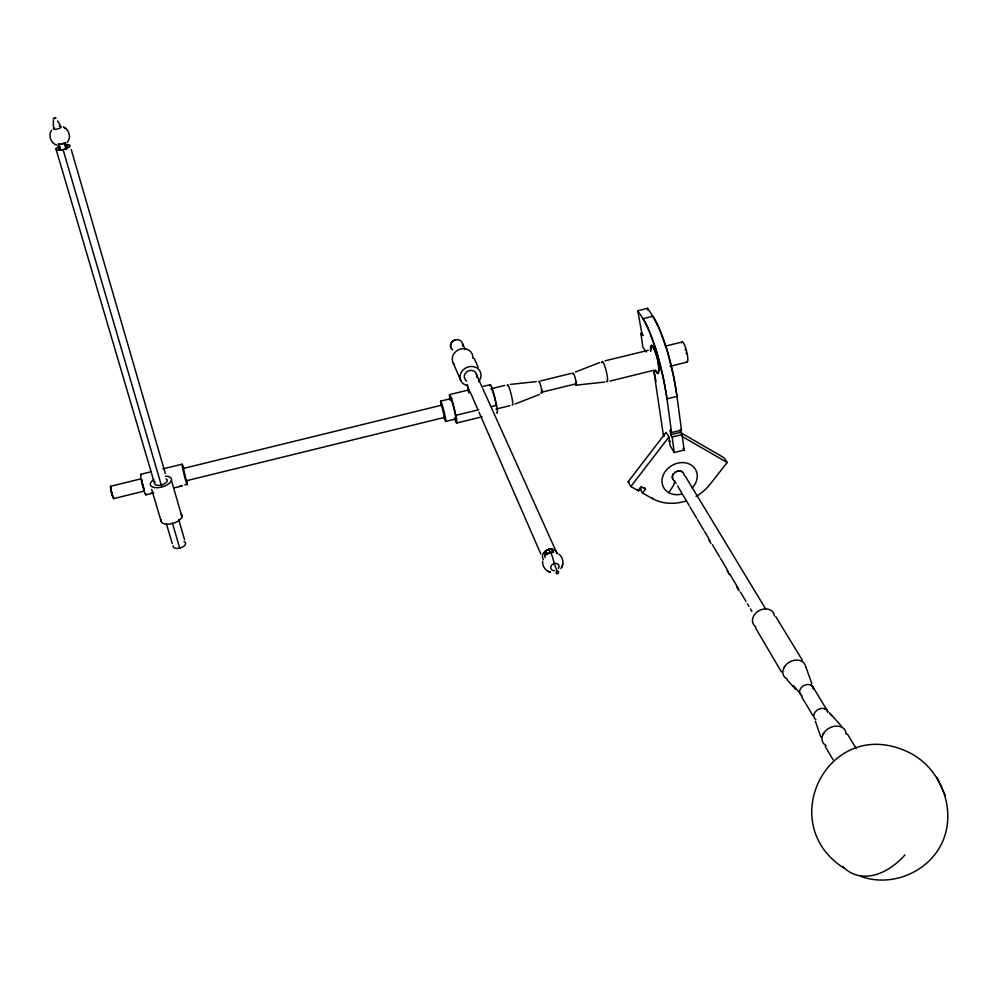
<?xml version="1.0" encoding="UTF-8"?>
<svg xmlns="http://www.w3.org/2000/svg" width="998" height="998" viewBox="0 0 998 998"><rect width="100%" height="100%" fill="white"/><g stroke="black" fill="none" stroke-linecap="round" stroke-linejoin="round"><path stroke-width="1.5" d="M65.107 143.375L64.895 144.211A9.331 0.736 75.3 0 1 64.758 144.074M59.256 145.159L58.994 145.571A9.331 0.761 75.3 0 1 58.857 145.434A9.356 0.786 75.5 0 1 58.72 145.221M547.091 554.389L545.744 550.646L548.713 549.299L551.882 549.1L553.304 552.281A7.647 6.362 -23.5 0 0 547.154 553.828A9.743 1.06 76 0 0 547.154 554.227M560.876 568.548C564.332 564.132 563.309 557.308 558.793 554.04M561.699 567.213L562.747 564.481M51.609 130.214C47.892 135.391 50.861 143.338 56.874 145.159M787.36 679.139L786.923 678.927A12.038 9.331 -28.3 0 1 783.779 668.036L784.702 666.415A12.038 9.331 -28.3 0 1 797.09 660.065A12.038 9.331 -28.3 0 1 805.71 667.076M824.71 744.645A12.675 9.581 -28 0 1 823.026 734.403L824.024 732.719A12.675 9.581 -28 0 1 837.684 726.095A12.675 9.581 -28 0 1 846.079 734.266M783.779 668.036L784.702 666.415M186.289 480.549L183.42 468.636M823.026 734.403L824.024 732.719M67.178 142.415C71.419 137.736 69.274 129.703 63.647 127.22M668.785 492.675L673.513 485.452L674.798 481.385M641.29 486.388L638.62 490.891L630.823 486.55L628.166 481.722L666.09 432.321L668.934 436.974L670.082 445.669L674.249 452.518L684.141 450.048L682.096 434.579L680.274 429.352M630.823 486.55L668.934 436.974M685.938 500.984A42.939 35.853 -30 0 1 652.58 498.651L642.512 493.049L645.506 489.17L644.658 487.648M696.08 496.418A42.939 35.853 -30 0 0 710.102 484.242L727.18 462.473L724.099 457.77L679.937 432.234M604.514 382.084L578.591 384.866C573.239 386.126 577.767 384.542 575.896 381.136M576.033 385.128L576.233 383.756A6.262 0.911 76.3 0 0 574.449 375.535A6.262 0.911 76.3 0 0 572.79 373.851M547.154 553.828L553.304 552.281A9.731 1.123 75.2 0 1 553.279 552.206M575.459 372.029L599.748 362.499M515.005 404.065L539.394 394.484M65.406 142.776L66.043 148.839L60.142 150.211L58.52 144.698L64.433 143.325L64.895 144.211M54.553 117.989L55.738 118.051L54.728 118.525M449.761 394.597L469.172 389.794M440.767 401.109L451.857 398.339M687.26 362.062L670.057 366.316M140.593 474.362L151.06 471.767M490.954 388.796L504.813 385.378M110.578 486.288L139.77 479.127M162.861 468.91L182.11 464.195M665.192 346.144L682.407 341.952M674.249 452.518L672.153 437.037L670.756 434.779L670.157 430.338L671.392 430.026M655.96 381.486A20.933 3.867 76.3 0 0 653.715 370.27L663.271 434.479L663.87 434.317M670.157 430.338L671.554 432.596L681.497 430.126C675.721 388.746 672.153 343.711 647.602 308.345L637.734 310.752L642.238 335.465L643.461 335.166M670.756 434.779L680.673 432.309M672.153 437.037L682.096 434.579M669.483 441.291L670.157 441.216M646.105 352.032L642.812 346.93L640.916 333.444L642.151 333.145M605.05 360.839L648.164 350.335M183.432 468.436L442.463 404.988M540.554 380.937L571.318 373.402M541.178 392.676A6.275 0.798 76.3 0 0 541.427 393.15L542.001 392.152L576.233 383.756M142.764 491.465L113.56 498.638M186.439 480.749L445.52 417.152M455.812 415.368L478.766 409.729M491.503 406.598L496.592 405.35M151.122 493.149L153.704 492.513M179.59 486.151L182.185 485.515M184.767 484.891L187.35 484.255M182.098 485.989L173.964 487.96M456.834 418.711L445.732 421.393M509.766 405.712L495.906 409.093M609.953 381.099L653.029 370.47M482.134 416.815L456.722 422.99M637.734 310.752L643.024 318.699L652.979 316.279A57.185 10.878 76.4 0 1 659.553 329.103L666.889 349.911L673.163 374.35A63.061 11.964 76.4 0 1 677.031 396.381L666.988 398.863L671.554 432.596M643.024 318.699C656.634 343.275 662.472 371.368 666.988 398.863A63.086 11.639 76.3 0 0 663.071 376.832L656.796 352.381L649.511 331.548A57.21 10.591 76.4 0 0 643.024 318.699L643.648 318.549M145.858 494.833L150.985 493.623M483.419 386.301L490.33 384.679M510.252 384.417L536.275 381.623M860.912 876.394C889.106 886.698 922.738 874.522 938.582 849.211C960.026 814.855 942.162 765.953 905.298 750.808C828.452 717.213 774.423 823.038 843.584 867.923M542.638 561.2C542.151 566.153 545.569 571.118 550.484 572.178L549.362 571.742M547.752 571.118L549.075 571.629M824.872 708.767C827.404 708.755 828.926 715.416 827.305 710.688L812.834 686.786L810.426 684.878M641.627 486.999L645.506 489.17M628.166 481.722L629.139 482.259M640.442 488.558L641.078 488.908M681.846 436.301L727.18 462.473M63.423 127.083L65.643 128.468M601.719 362.673A10.429 1.684 76.4 0 1 601.856 361.95L602.093 361.588A10.429 1.684 76.4 0 1 602.58 361.675L602.967 362.112A10.429 1.684 76.4 0 1 604.576 365.53L605.187 367.314A10.429 1.684 76.4 0 1 607.533 378.491A10.429 1.684 76.4 0 1 606.297 381.199M829.575 713.059L841.376 725.933M829.787 713.296L832.432 716.165M795.431 689.069L787.21 679.987M793.385 685.614L800.77 694.047M507.346 385.789A10.467 1.16 76.3 0 1 507.882 384.866L508.194 385.315A10.467 1.16 76.3 0 1 509.579 388.796L510.14 390.605A10.467 1.16 76.3 0 1 512.573 401.446A10.467 1.16 76.3 0 1 512.111 404.652M541.427 393.15L541.627 389.544M58.994 145.571L58.52 144.698L64.433 143.325L66.043 148.839M640.916 333.444L642.238 335.465M57.535 120.908L60.254 125.212M683.069 448.339L684.141 450.048M802.292 660.115L775.758 616.639M669.147 440.729L669.533 441.366M856.209 748.512L847.427 734.079M663.271 434.479L664.281 436.138M685.214 476.096L765.528 608.705M674.71 481.148L676.145 483.581M677.592 486.001L681.896 493.274M682.632 494.521L689.256 505.687M690.017 506.959L696.791 518.399M697.565 519.696L703.727 530.1M704.501 531.398L710.027 540.729M712.397 544.721L719.758 557.121M720.481 558.369L728.029 571.081M729.55 573.65L738.857 589.344M740.441 592.026L745.98 601.37M747.477 603.89L748.962 606.397M750.446 608.905L751.943 611.425M812.871 715.641L801.494 696.417M708.755 539.806L710.988 543.573M727.055 570.706L729.413 574.686M736.586 586.799L739.007 590.891M833.18 759.927L825.296 746.591M755.474 627.779L781.471 672.028M812.834 686.786L813.52 688.969L812.834 686.786A7.335 5.639 -28.2 0 0 802.18 686.699A7.335 5.639 -28.2 0 0 802.13 695.955M651.894 497.428L652.58 498.651M639.818 488.209L642.512 493.049M655.661 370.745L657.744 373.452L658.78 372.067A14.945 2.819 76.4 0 0 656.946 357.334L655.312 351.882M637.784 489.369L638.62 490.891M467.563 385.166L469.023 392.725A14.671 1.347 76.4 0 0 468.661 391.715L467.064 384.854M936.922 777.392L940.989 786.15M941.339 786.96L945.306 795.543M474.137 358.27L478.204 367.202M462.623 343.836L465.056 349.238M476.296 374.2L482.221 387.349M482.807 388.634L557.196 553.778A7.622 6.35 -23.5 0 0 547.353 549.761A7.622 6.35 -23.5 0 0 543.423 559.666M548.713 549.299L550.123 552.48A10.242 1.148 75.7 0 1 554.277 563.533L557.158 571.492M544.534 553.229L545.469 555.375M470.158 391.877L477.481 408.693M478.978 412.137L540.841 554.052M453.03 362.573L460.802 380.587M444.272 416.702L444.659 417.376L441.615 405.675M112.599 495.707L113.098 496.58L112.487 495.407M468.598 391.678L469.023 392.725M144.261 489.906L143.5 487.648M144.236 489.868L142.452 483.706M806.035 667.375L811.848 683.717M815.354 721.242L820.917 737.173M112.188 494.497L111.377 491.403L112.287 494.821M161.277 521.68L151.696 489.419M60.304 147.567L60.092 146.868L60.142 150.211M60.13 149.301L60.342 149.999M56 149.039L154.441 483.119M166.454 523.913L172.242 543.598M65.968 145.508L66.779 148.29M63.099 149.737L161.526 485.951M172.367 522.952L179.727 548.089A6.462 3.206 -16.3 0 0 185.603 543.311A6.462 3.206 -16.3 0 0 183.956 541.64M71.207 149.463L165.331 473.526M178.692 519.534L184.63 539.906M171.444 480.437L181.973 516.852M143.176 486.525L142.44 483.643M111.215 490.617L110.99 488.371L111.277 490.954M545.744 550.646L546.48 554.751M551.882 549.1L552.106 550.335M647.602 308.345L647.827 310.066M53.368 120.309L53.393 126.996M904.974 854.899A66.866 43.974 -65.1 0 1 842.936 866.538M826.194 745.606A12.675 9.581 -28 0 1 825.433 745.169M815.89 719.72A7.485 5.701 -28.1 0 1 816.738 710.414A7.485 5.701 -28.1 0 1 827.305 710.676M755.76 626.794A11.539 9.119 -28.6 0 1 758.742 610.851A11.539 9.119 -28.6 0 1 774.46 615.866M681.908 494.035A18.326 15.257 -29.6 0 1 662.285 478.316A18.326 15.257 -29.6 0 1 687.822 463.421A18.326 15.257 -29.6 0 1 692.038 488.122M672.777 479.065A6.088 5.077 -29.7 0 1 672.914 474.412M673.188 473.938A6.088 5.077 -29.7 0 1 673.5 473.514M675.159 471.979A6.088 5.077 -29.7 0 1 675.683 471.655M677.417 470.969A6.088 5.077 -29.7 0 1 681.31 471.243M681.734 471.455A6.088 5.077 -29.7 0 1 682.52 472.004M683.081 472.715A6.1 5.077 -29.7 0 1 683.892 474.013M684.154 475.036A6.1 5.077 -29.7 0 1 684.191 475.572M674.311 480.899A6.1 5.077 -29.7 0 1 673.937 480.599M673.263 479.863A6.1 5.077 -29.7 0 1 674.898 472.69M675.372 472.341A6.1 5.077 -29.7 0 1 681.06 471.418M681.534 471.605A6.1 5.077 -29.7 0 1 682.732 472.378M655.324 370.009A13.685 2.582 76.4 0 0 656.435 372.142A13.685 2.582 76.4 0 0 658.256 373.327C659.666 364.07 657.108 352.918 651.619 345.32L650.621 346.805A14.908 2.807 76.4 0 0 650.621 351.321L651.12 345.483A13.685 2.582 76.4 0 1 655.337 351.92M538.695 381.685A6.275 0.798 76.3 0 1 540.355 384.48A6.275 0.798 76.3 0 1 542.001 392.177M441.166 405.849A10.491 0.798 76.2 0 1 441.865 403.641A10.491 0.798 76.2 0 1 445.619 419.185A10.491 0.798 76.2 0 1 443.686 416.291M681.584 342.963A10.392 2.121 76.4 0 1 686.587 351.109A10.392 2.121 76.4 0 1 686.312 361.825M685.202 349.437A6.238 1.272 76.4 0 1 685.389 350.011M686.15 353.055A6.238 1.272 76.4 0 1 686.25 353.629M468.212 390.792A14.671 1.347 76.4 0 1 468.573 391.54M453.416 363.309A10.491 9.331 -24.3 0 1 460.602 349.038A10.491 9.331 -24.3 0 1 472.827 358.257M454.477 364.732A10.491 9.331 -24.3 0 1 453.903 364.033M467.463 385.615A10.691 9.456 -24.2 0 1 461.001 372.89A10.691 9.456 -24.2 0 1 476.221 367.563A10.691 9.456 -24.2 0 1 478.479 381.747M465.517 380.076A6.412 5.676 -24.2 0 1 469.247 370.607A6.412 5.676 -24.2 0 1 476.645 377.019M466.765 381.111A6.412 5.676 -24.2 0 1 466.303 380.799M489.881 385.939A14.658 1.509 76.3 0 1 494.971 397.915A14.658 1.509 76.3 0 1 496.505 412.523M450.061 400.186A14.683 1.185 76.2 0 1 451.333 398.09A14.683 1.185 76.2 0 1 456.448 418.911A14.683 1.185 76.2 0 1 454.489 418.187M491.44 388.883A10.467 1.073 76.3 0 1 491.952 389.781M492.351 390.754A10.467 1.073 76.3 0 1 493.099 392.9M493.374 393.773A10.467 1.073 76.3 0 1 494.21 396.717M494.447 397.616A10.467 1.073 76.3 0 1 495.208 400.809M495.594 402.656A10.467 1.073 76.3 0 1 496.131 405.824M450.547 400.036A10.479 0.848 76.2 0 1 453.703 407.633A10.479 0.848 76.2 0 1 455.25 418.574M452.144 349.475A6.213 5.539 -24.3 0 1 455.013 339.969A6.213 5.539 -24.3 0 1 462.573 346.019M452.63 349.874A6.213 5.539 -24.4 0 1 450.734 344.248A6.213 5.539 -24.4 0 1 455.55 339.819M545.158 557.595A5.09 4.242 -23.5 0 1 546.555 552.755M552.356 551.582A5.09 4.242 -23.5 0 1 553.566 552.306M113.697 497.528A6.375 0.649 76 0 1 112.549 496.455A6.375 0.649 76 0 1 110.516 488.134A6.375 0.649 76 0 1 111.289 487.648M165.431 476.146A10.978 5.127 -16 0 1 169.872 482.832A10.978 5.127 -16 0 1 153.979 487.461A10.978 5.127 -16 0 1 153.867 479.514M181.149 513.97A10.853 5.252 -16.2 0 1 172.966 523.364A10.853 5.252 -16.2 0 1 161.177 519.696M166.017 478.878A6.587 3.081 -15.9 0 1 165.581 483.069A6.587 3.081 -15.9 0 1 157.385 485.327A6.587 3.081 -15.9 0 1 155.089 481.897M186.701 480.15A10.591 0.661 76 0 1 186.164 482.121A10.591 0.661 76 0 1 182.335 466.615A10.591 0.661 76 0 1 183.906 468.873M145.908 493.698A10.604 0.898 76 0 1 142.44 485.128A10.604 0.898 76 0 1 141.205 475.073M173.128 545.794A6.462 3.206 -16.3 0 0 173.091 546.417A6.462 3.206 -16.3 0 0 179.727 548.089M65.369 144.66A7.26 2.283 -14.4 0 1 69.062 147.267A7.26 2.283 -14.4 0 1 58.134 150.224A7.26 2.283 -14.4 0 1 59.169 146.344M65.045 145.533A4.84 1.522 -14.4 0 1 67.752 146.294A4.84 1.522 -14.4 0 1 65.244 148.29M60.529 149.301A4.84 1.522 -14.4 0 1 59.68 147.093M547.029 554.177A9.743 1.098 75.3 0 1 547.066 553.902M554.476 570.694A4.254 3.53 -23.5 0 1 550.896 566.602A4.254 3.53 -23.5 0 1 556.56 563.521A4.254 3.53 -23.5 0 1 558.406 568.561M58.458 144.049A9.369 0.661 74 0 1 58.283 143.612M64.658 143.986A9.331 0.749 75.5 0 1 64.521 143.712M65.082 143.388A9.331 0.736 75.3 0 1 65.107 143.762M64.521 143.101A9.306 0.661 74 0 1 64.371 142.714M59.206 126.222A4.029 1.235 -14.3 0 1 60.591 127.707A4.029 1.235 -14.3 0 1 54.952 129.328A4.029 1.235 -14.3 0 1 54.366 127.607M53.381 118.6L55.738 118.088L53.368 118.637M142.19 482.533L141.654 479.551L142.178 482.458M557.109 573.663A1.285 1.073 -23.5 0 0 558.531 572.054A1.285 1.073 -23.5 0 0 556.397 571.954A1.285 1.073 -23.5 0 0 557.109 573.663"/></g></svg>
